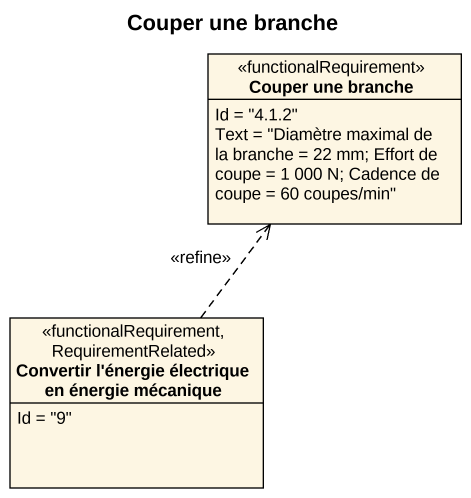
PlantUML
@startuml
title Couper une branche
hide circle
hide empty members
class "Couper une branche" as Couper_une_branche <<functionalRequirement>> {
  Id = "4.1.2"
  Text = "Diamètre maximal de la branche = 22 mm; Effort de coupe = 1 000 N; Cadence de coupe = 60 coupes/min"
}
class "Convertir l'énergie électrique en énergie mécanique" as Convertir_l_énergie <<functionalRequirement, RequirementRelated>> {
  Id = "9"
}
Convertir_l_énergie .up.> Couper_une_branche : <<refine>>
@enduml
